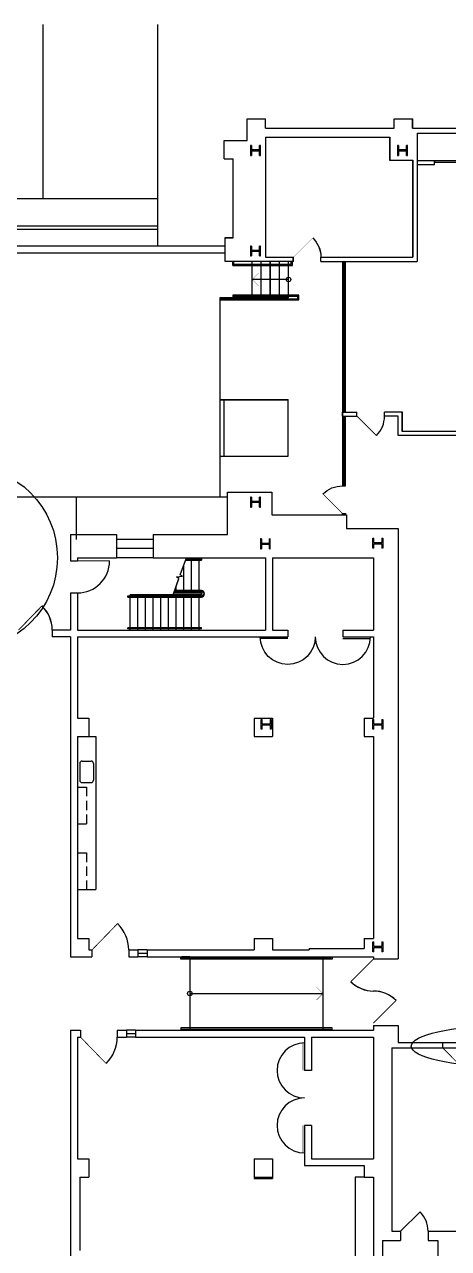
# Model space of a CAD drawing. Extents: x 768 to 5193, y 49 to 3217.
# Drawn here: x 2025 to 2579, y 1616 to 3217 of the extents above; entities that cross this region are included whole.
import ezdxf

# ---------------------------------------------------------------- set-up
doc = ezdxf.new("R2010")
doc.units = 0
doc.header["$LTSCALE"] = 96
doc.header["$MEASUREMENT"] = 0
doc.linetypes.add('DASHED4', pattern=[0.1875, 0.125, -0.0625])
doc.linetypes.add('HIDDEN2', pattern=[0.1875, 0.125, -0.0625])
doc.layers.get('0').update_dxf_attribs({"linetype": 'CONTINUOUS'})
for name, color, linetype in [('A-CASE-EXST', 30, 'CONTINUOUS'), ('A-CASE-OVHD', 1, 'HIDDEN2'), ('A-CASE-OVHD-EXST', 34, 'DASHED4'), ('A-COLS', 1, 'CONTINUOUS'), ('A-DOOR', 2, 'CONTINUOUS'), ('A-DOOR-EXST', 8, 'CONTINUOUS'), ('A-FLOR-CASE', 3, 'CONTINUOUS'), ('A-FLOR-STRS', 2, 'CONTINUOUS'), ('A-GLAZ', 2, 'CONTINUOUS'), ('A-GLAZ-EXST', 30, 'CONTINUOUS'), ('A-GLAZ-SILL-EXST', 34, 'CONTINUOUS'), ('A-ROOF-BELOW-EXST', 34, 'CONTINUOUS'), ('A-SITE-PRKG-EXST', 34, 'CONTINUOUS'), ('A-VERT-STRS-EXST', 34, 'CONTINUOUS'), ('A-WALL-EXST', 7, 'CONTINUOUS'), ('A-WALL-FULL', 6, 'CONTINUOUS'), ('A-WALL-SILL', 1, 'CONTINUOUS'), ('C-PKNG', 2, 'CONTINUOUS'), ('L-EXTERIOR', 8, 'CONTINUOUS'), ('P-FIXT', 3, 'CONTINUOUS'), ('P-FIXT-EXST', 34, 'CONTINUOUS'), ('RED MARKUP', 1, 'CONTINUOUS')]:
    doc.layers.add(name, color=color, linetype=linetype)

# ---------------------------------------------------------------- blocks, each defined once
blk = doc.blocks.new('180S1')
blk.add_line((-0.5, 0.0625), (-1.5, 0.0625))
blk.add_arc((-0.5, 0), 1, 0, 180)
blk = doc.blocks.new('DOOR-E')
at = {"const_width": 0.001}
blk.add_lwpolyline([(0, 0), (-0.707, 0.707)], dxfattribs=at)
blk.add_arc((0, 0), 1, 135, 180)
blk = doc.blocks.new('PP-FPLL-unverified$0$180S1')
blk.add_line((-0.5, 0.0625), (-1.5, 0.0625))
blk.add_arc((-0.5, 0), 1, 0, 180)
blk = doc.blocks.new('DOOR')
at = {"const_width": 0.0278}
blk.add_lwpolyline([(0, 0), (-0.707, 0.707)], dxfattribs=at)
blk.add_arc((0, 0), 1, 135, 180)
blk = doc.blocks.new('All')
at = {"layer": 'A-CASE-EXST'}
for p, q in [((1017.7, 1517.1), (1026.7, 1517.1)), ((1026.7, 1517.1), (1026.7, 1317.1)), ((1002.7, 1317.1), (1026.7, 1317.1)), ((1365.7, 941.1), (1365.7, 701.1)), ((1377.7, 941.1), (1365.7, 941.1))]:
    blk.add_line(p, q, dxfattribs=at)
at = {"layer": 'A-CASE-OVHD-EXST'}
for p, q in [((1002.7, 1451.1), (1014.7, 1451.1)), ((1014.7, 1451.1), (1014.7, 1403.1)), ((1002.7, 1403.1), (1014.7, 1403.1)), ((1002.7, 1365.1), (1014.7, 1365.1)), ((1014.7, 1365.1), (1014.7, 1317.1)), ((1002.7, 1317.1), (1014.7, 1317.1))]:
    blk.add_line(p, q, dxfattribs=at)
at = {"layer": 'A-DOOR-EXST'}
for p, q in [((1101.9, 1763.1), (1053.9, 1763.1)), ((1425.2, 870.1), (1450.7, 895.5))]:
    blk.add_line(p, q, dxfattribs=at)
blk.add_lwpolyline([(1505.5, 2270.3), (1469.5, 2270.3), (1469.5, 2268.6), (1541.5, 2268.6)], dxfattribs=at)
for points, const_width in [([(925.7, 1656.6), (956.4, 1688.1)], 1.22), ([(1021.7, 1238.1), (1055.2, 1272.5)], 1), ([(1389.7, 1226.3), (1360.1, 1196.6)], 1.17), ([(1389.7, 1142.3), (1419.4, 1172)], 1.17), ([(1006.7, 1124.1), (1040.2, 1089.6)], 1), ([(1297.5, 1080.6), (1297.5, 1116.6)], 1), ([(1480.2, 1110.1), (1505.6, 1084.6)], 1), ([(1297.5, 1008.6), (1297.5, 972.6)], 1)]:
    blk.add_lwpolyline(points, dxfattribs=dict(at, const_width=const_width))
for points in [[(969.7, 1656.6, 0.202787), (956.4, 1688.1)], [(1360.1, 1196.6, 0.198912), (1389.7, 1184.3)], [(1419.4, 1172, 0.198912), (1389.7, 1184.3)]]:
    blk.add_lwpolyline(points, format="xyb", dxfattribs=at)
for centre, radius, start, end in [((1021.7, 1238.1), 48, 0, 45.8535), ((1006.7, 1124.1), 48, 314.1465, 0), ((1299.7, 1080.6), 36, 90, 270), ((1299.7, 1008.6), 36, 90, 270), ((1425.2, 870.1), 36, 0, 45)]:
    blk.add_arc(centre, radius, start, end, dxfattribs=at)
at = {"layer": 'A-GLAZ-EXST'}
for p, q in [((1351.2, 2136.6), (1351.2, 2089.6)), ((1351.2, 2087.8), (1351.2, 2040.8)), ((1351.2, 2039.1), (1351.2, 1992.1)), ((1351.2, 1990.3), (1351.2, 1943.3)), ((1351.2, 1934.6), (1351.2, 1891.6)), ((1351.2, 1889.8), (1351.2, 1846.8)), ((1093.7, 1233.6), (1081.7, 1233.6)), ((1078.7, 1128.6), (1066.7, 1128.6))]:
    blk.add_line(p, q, dxfattribs=at)
at = {"layer": 'A-GLAZ-SILL-EXST'}
for p, q in [((1349.2, 2138.3), (1353.2, 2138.3)), ((1353.2, 1941.6), (1353.2, 2138.3)), ((1349.2, 2089.6), (1353.2, 2089.6)), ((1349.2, 2040.8), (1353.2, 2040.8)), ((1349.2, 1992.1), (1353.2, 1992.1)), ((1349.2, 1943.3), (1353.2, 1943.3)), ((1349.2, 1936.3), (1353.2, 1936.3)), ((1349.2, 1891.6), (1353.2, 1891.6)), ((1349.2, 1846.8), (1353.2, 1846.8)), ((1101.9, 1775.1), (1053.9, 1775.1)), ((1101.9, 1751.1), (1053.9, 1751.1)), ((1093.7, 1238.1), (1081.7, 1238.1)), ((1093.7, 1233.6), (1081.7, 1233.6)), ((1093.7, 1229.1), (1081.7, 1229.1)), ((1078.7, 1133.1), (1066.7, 1133.1)), ((1078.7, 1128.6), (1066.7, 1128.6)), ((1078.7, 1124.1), (1066.7, 1124.1))]:
    blk.add_line(p, q, dxfattribs=at)
for points in [[(1349.2, 2138.3), (1349.2, 1845.1), (1353.2, 1845.1), (1353.2, 1936.3)], [(1353.2, 2136.6), (1349.2, 2136.6)], [(1353.2, 2087.8), (1349.2, 2087.8)], [(1353.2, 2039.1), (1349.2, 2039.1)], [(1353.2, 1990.3), (1349.2, 1990.3)], [(1353.2, 1941.6), (1349.2, 1941.6)], [(1353.2, 1934.6), (1349.2, 1934.6)], [(1353.2, 1889.8), (1349.2, 1889.8)]]:
    blk.add_lwpolyline(points, dxfattribs=at)
blk.add_lwpolyline([(1353.2, 1809.1), (1353.2, 1807.3), (1349.2, 1807.3), (1349.2, 1809.1)], close=True, dxfattribs=at)
at = {"layer": 'A-ROOF-BELOW-EXST'}
for p, q in [((312.5, 1830.6), (1199, 1830.6)), ((1001.7, 1775.1), (1001.7, 1830.6))]:
    blk.add_line(p, q, dxfattribs=at)
at = {"layer": 'A-SITE-PRKG-EXST'}
for p, q in [((958, 2220.6), (958, 2448.6)), ((1108, 2158.6), (1108, 2448.6)), ((1108, 2220.6), (538, 2220.6)), ((1108, 2184.6), (145, 2184.6)), ((1108, 2180.6), (145, 2180.6))]:
    blk.add_line(p, q, dxfattribs=at)
at = {"layer": 'A-VERT-STRS-EXST'}
for p, q in [((1231.2, 2091.3), (1231.2, 2138.6)), ((1243.1, 2091.3), (1243.1, 2138.6)), ((1255, 2091.3), (1255, 2138.6)), ((1266.9, 2091.3), (1266.9, 2138.6)), ((1278.7, 2091.3), (1278.7, 2138.6)), ((1189.2, 2091.3), (1278.7, 2091.3)), ((1137.2, 1728.7), (1145.2, 1751.1)), ((1144.1, 1748.1), (1164.7, 1748.1)), ((1144.7, 1749.6), (1164.7, 1749.6)), ((1151.7, 1749.6), (1151.7, 1751.1)), ((1151.7, 1708.1), (1151.7, 1748.1)), ((1161.7, 1749.6), (1161.7, 1751.1)), ((1161.7, 1708.1), (1161.7, 1748.1)), ((1164.7, 1749.6), (1164.7, 1748.1)), ((1141.7, 1708.1), (1141.7, 1741.7)), ((1127.7, 1702.5), (1135.4, 1723.7)), ((1131.7, 1708.1), (1131.7, 1713.9)), ((1132.2, 1726.2), (1139.9, 1727)), ((1135.4, 1723.7), (1132.2, 1726.2)), ((1139.9, 1727), (1137.2, 1728.7)), ((1068.7, 1701.1), (1164.7, 1701.1)), ((1068.7, 1699.6), (1068.7, 1701.1)), ((1068.7, 1699.6), (1164.7, 1699.6)), ((1164.7, 1702.6), (1071.7, 1702.6)), ((1071.7, 1701.1), (1071.7, 1702.6)), ((1071.7, 1656.6), (1071.7, 1699.6)), ((1081.7, 1701.1), (1081.7, 1702.6)), ((1081.7, 1656.6), (1081.7, 1699.6)), ((1091.7, 1701.1), (1091.7, 1702.6)), ((1091.7, 1656.6), (1091.7, 1699.6)), ((1101.7, 1701.1), (1101.7, 1702.6)), ((1101.7, 1656.6), (1101.7, 1699.6)), ((1111.7, 1701.1), (1111.7, 1702.6)), ((1111.7, 1656.6), (1111.7, 1699.6)), ((1121.7, 1701.1), (1121.7, 1702.6)), ((1121.7, 1659.6), (1121.7, 1699.6)), ((1128.6, 1705.1), (1164.7, 1705.1)), ((1164.7, 1706.6), (1129.1, 1706.6)), ((1164.7, 1708.1), (1129.7, 1708.1)), ((1131.7, 1705.1), (1131.7, 1706.6)), ((1131.7, 1701.1), (1131.7, 1702.6)), ((1131.7, 1659.6), (1131.7, 1699.6)), ((1141.7, 1705.1), (1141.7, 1706.6)), ((1141.7, 1701.1), (1141.7, 1702.6)), ((1141.7, 1659.6), (1141.7, 1699.6)), ((1151.7, 1705.1), (1151.7, 1706.6)), ((1151.7, 1701.1), (1151.7, 1702.6)), ((1151.7, 1659.6), (1151.7, 1699.6)), ((1161.7, 1705.1), (1161.7, 1706.6)), ((1161.7, 1701.1), (1161.7, 1702.6)), ((1161.7, 1659.6), (1161.7, 1699.6)), ((1164.7, 1702.6), (1164.7, 1705.1)), ((1164.7, 1659.6), (1068.7, 1659.6)), ((1068.7, 1658.1), (1068.7, 1659.6)), ((1164.7, 1658.1), (1068.7, 1658.1)), ((1121.7, 1656.6), (1121.7, 1658.1)), ((1131.7, 1656.6), (1131.7, 1658.1)), ((1141.7, 1656.6), (1141.7, 1658.1)), ((1151.7, 1656.6), (1151.7, 1658.1)), ((1161.7, 1656.6), (1161.7, 1658.1)), ((1164.7, 1658.1), (1164.7, 1659.6)), ((1149.7, 1229.1), (1149.7, 1133.1)), ((1323.7, 1229.1), (1323.7, 1133.1)), ((1149.7, 1181.1), (1323.7, 1181.1))]:
    blk.add_line(p, q, dxfattribs=at)
for points in [[(1206.5, 2134.8), (1282, 2134.8)], [(1206.5, 2133.3), (1283.5, 2133.3)], [(1335.7, 1229.1), (1335.7, 1226.1), (1137.7, 1226.1), (1137.7, 1229.1), (1137.7, 1229.1)], [(1149.7, 1229.1), (1139.2, 1229.1), (1139.2, 1227.6), (1334.2, 1227.6), (1334.2, 1229.1)], [(1335.7, 1133.1), (1335.7, 1136.1), (1137.7, 1136.1), (1137.7, 1133.1), (1137.7, 1133.1)], [(1149.7, 1133.1), (1139.2, 1133.1), (1139.2, 1134.6), (1334.2, 1134.6), (1334.2, 1133.1)]]:
    blk.add_lwpolyline(points, dxfattribs=at)
for points in [[(1282, 2134.8, 0.414214), (1282.3, 2135.1), (1282.3, 2138.6)], [(1283.5, 2133.3, 0.414214), (1283.8, 2133.6), (1283.8, 2138.6)], [(1190, 2088.3), (1292.1, 2088.3, 0.414214), (1292.2, 2088.4), (1292.2, 2094.2, 0.414214), (1292.1, 2094.3), (1206, 2094.3, 0.414214), (1205.8, 2094.1), (1205.8, 2091.3)], [(1190, 2089.8), (1290.6, 2089.8, 0.414214), (1290.7, 2089.9), (1290.7, 2092.7, 0.414214), (1290.6, 2092.8), (1207.5, 2092.8, 0.414214), (1207.3, 2092.6), (1207.3, 2091.3)]]:
    blk.add_lwpolyline(points, format="xyb", dxfattribs=at)
at = {"layer": 'A-VERT-STRS-EXST', "const_width": 0.388}
blk.add_lwpolyline([(1315.3, 1189.5), (1323.7, 1181.1), (1315.3, 1172.6)], dxfattribs=at)
at = {"layer": 'A-VERT-STRS-EXST'}
blk.add_circle((1149.7, 1181.1), 3, dxfattribs=at)
for radius in [4.25, 2.75]:
    blk.add_arc((1164.7, 1703.8), radius, 270, 90, dxfattribs=at)
at = {"layer": 'A-WALL-EXST'}
for p, q in [((1224.5, 2325.1), (1248.5, 2325.1)), ((1224.5, 2296.8), (1224.5, 2325.1)), ((1248.5, 2313.1), (1248.5, 2325.1)), ((1417, 2313.1), (1417, 2325.1)), ((1417, 2325.1), (1441, 2325.1)), ((1441, 2313.1), (1441, 2325.1)), ((1248.5, 2313.1), (1417, 2313.1)), ((1441, 2313.1), (1607.8, 2313.1)), ((1447, 2306.6), (1600, 2306.6)), ((1447, 2306.6), (1447, 2138.6)), ((1194.5, 2296.8), (1224.5, 2296.8)), ((1194.5, 2272.8), (1194.5, 2296.8)), ((1248.5, 2301.1), (1248.5, 2144.1)), ((1248.5, 2301.1), (1411, 2301.1)), ((1411, 2301.1), (1411, 2271.1)), ((1194.5, 2272.8), (1206.5, 2272.8)), ((1206.5, 2169.7), (1206.5, 2272.8)), ((1411, 2271.1), (1441, 2271.1)), ((1441, 2271.1), (1441, 2144.1)), ((1469.5, 2270.3), (1447, 2270.3)), ((1469.5, 2265.1), (1447, 2265.1)), ((1469.5, 2265.1), (1469.5, 2270.3)), ((1195.7, 2169.7), (1206.5, 2169.7)), ((1195.7, 2158.6), (746.2, 2158.6)), ((1195.7, 2149.6), (756, 2149.6)), ((1248.5, 2144.1), (1285, 2144.1)), ((1285, 2138.6), (1285, 2144.1)), ((1321, 2138.6), (1321, 2144.1)), ((1321, 2144.1), (1441, 2144.1)), ((1321, 2138.6), (1447, 2138.6)), ((1189.2, 1830.6), (1189.2, 2091.3)), ((1189, 1957.8), (1278.2, 1957.8)), ((1194.2, 1957.8), (1194.2, 1884.1)), ((1278.2, 1884.1), (1278.2, 1957.8)), ((1349.2, 1941.6), (1368.2, 1941.6)), ((1349.2, 1936.3), (1349.2, 1941.6)), ((1368.2, 1936.3), (1368.2, 1941.6)), ((1404.2, 1936.3), (1404.2, 1941.6)), ((1427.5, 1941.6), (1404.2, 1941.6)), ((1427.5, 1916.3), (1427.5, 1941.6)), ((1349.2, 1936.3), (1368.2, 1936.3)), ((1422.2, 1936.3), (1404.2, 1936.3)), ((1422.2, 1911.1), (1422.2, 1936.3)), ((1755.8, 1911.1), (1422.2, 1911.1)), ((1750.5, 1916.3), (1427.5, 1916.3)), ((1189.2, 1884.1), (1278.2, 1884.1)), ((1199, 1836.8), (1256.7, 1836.8)), ((1199, 1781.5), (1199, 1836.8)), ((1256.7, 1836.8), (1256.7, 1807.1)), ((1256.7, 1807.1), (1354.7, 1807.1)), ((1354.7, 1807.1), (1354.7, 1789.3)), ((993.7, 1781.5), (993.7, 1747.1)), ((993.7, 1781.5), (1053.9, 1781.5)), ((1053.9, 1781.5), (1053.9, 1751.1)), ((1101.9, 1781.5), (1101.9, 1751.1)), ((1101.9, 1781.5), (1199, 1781.5)), ((1354.7, 1789.3), (1422, 1789.3)), ((1422, 1789.3), (1422, 1226.3)), ((993.7, 1747.1), (1002.7, 1747.1)), ((1002.7, 1751.1), (1002.7, 1747.1)), ((1002.7, 1751.1), (1053.9, 1751.1)), ((1101.9, 1751.1), (1248.7, 1751.1)), ((1248.7, 1751.1), (1248.7, 1656.6)), ((1257.7, 1751.1), (1257.7, 1656.6)), ((1257.7, 1751.1), (1389.7, 1751.1)), ((1389.7, 1751.1), (1389.7, 1656.6)), ((993.7, 1705.1), (993.7, 1656.6)), ((993.7, 1705.1), (1002.7, 1705.1)), ((1002.7, 1705.1), (1002.7, 1656.6)), ((969.7, 1656.6), (969.7, 1647.6)), ((993.7, 1656.6), (969.7, 1656.6)), ((1002.7, 1656.6), (1248.7, 1656.6)), ((1257.7, 1656.6), (1277.7, 1656.6)), ((1277.7, 1656.6), (1277.7, 1647.6)), ((1349.7, 1656.6), (1349.7, 1647.6)), ((1349.7, 1656.6), (1389.7, 1656.6)), ((993.7, 1647.6), (969.7, 1647.6)), ((993.7, 1647.6), (993.7, 1229.1)), ((1002.7, 1647.6), (1002.7, 1541.1)), ((1002.7, 1647.6), (1277.7, 1647.6)), ((1349.7, 1647.6), (1389.7, 1647.6)), ((1389.7, 1647.6), (1389.7, 1541.1)), ((1002.7, 1541.1), (1017.7, 1541.1)), ((1017.7, 1541.1), (1017.7, 1517.1)), ((1233.7, 1541.1), (1233.7, 1517.1)), ((1233.7, 1541.1), (1257.7, 1541.1)), ((1257.7, 1541.1), (1257.7, 1517.1)), ((1377.7, 1541.1), (1389.7, 1541.1)), ((1377.7, 1541.1), (1377.7, 1517.1)), ((1002.7, 1517.1), (1017.7, 1517.1)), ((1002.7, 1517.1), (1002.7, 1253.1)), ((1233.7, 1517.1), (1257.7, 1517.1)), ((1377.7, 1517.1), (1389.7, 1517.1)), ((1389.7, 1517.1), (1389.7, 1253.1)), ((1002.7, 1253.1), (1017.7, 1253.1)), ((1017.7, 1253.1), (1017.7, 1238.1)), ((1233.7, 1253.1), (1257.7, 1253.1)), ((1233.7, 1253.1), (1233.7, 1238.1)), ((1257.7, 1253.1), (1257.7, 1238.1)), ((1377.7, 1253.1), (1377.7, 1240.1)), ((1377.7, 1253.1), (1389.7, 1253.1)), ((1017.7, 1238.1), (1021.7, 1238.1)), ((1021.7, 1238.1), (1021.7, 1229.1)), ((1069.7, 1238.1), (1069.7, 1229.1)), ((1069.7, 1238.1), (1081.7, 1238.1)), ((1081.7, 1238.1), (1081.7, 1229.1)), ((1093.7, 1238.1), (1093.7, 1229.1)), ((1093.7, 1238.1), (1233.7, 1238.1)), ((1257.7, 1238.1), (1305.7, 1238.1)), ((1305.7, 1240.1), (1305.7, 1238.1)), ((1305.7, 1240.1), (1377.7, 1240.1)), ((993.7, 1229.1), (1021.7, 1229.1)), ((1069.7, 1229.1), (1081.7, 1229.1)), ((1093.7, 1229.1), (1389.7, 1229.1)), ((1389.7, 1229.1), (1389.7, 1226.3)), ((1389.7, 1226.3), (1422, 1226.3)), ((1389.7, 1139.1), (1389.7, 1133.1)), ((1389.7, 1139.1), (1422, 1139.1)), ((1422, 1139.1), (1422, 1117.1)), ((993.7, 1133.1), (993.7, 757.1)), ((993.7, 1133.1), (1006.7, 1133.1)), ((1002.7, 1124.1), (1006.7, 1124.1)), ((1002.7, 1124.1), (1002.7, 965.1)), ((1006.7, 1133.1), (1006.7, 1124.1)), ((1054.7, 1133.1), (1054.7, 1124.1)), ((1054.7, 1133.1), (1066.7, 1133.1)), ((1054.7, 1124.1), (1066.7, 1124.1)), ((1066.7, 1133.1), (1066.7, 1124.1)), ((1078.7, 1133.1), (1078.7, 1124.1)), ((1078.7, 1133.1), (1389.7, 1133.1)), ((1078.7, 1124.1), (1299.7, 1124.1)), ((1299.7, 1124.1), (1299.7, 1080.6)), ((1308.7, 1124.1), (1308.7, 1080.6)), ((1308.7, 1124.1), (1389.7, 1124.1)), ((1389.7, 1124.1), (1389.7, 965.1)), ((1413.7, 1110.1), (1480.2, 1110.1)), ((1413.7, 1110.1), (1413.7, 870.1)), ((1422, 1117.1), (1480.2, 1117.1)), ((1480.2, 1117.1), (1480.2, 1110.1)), ((1308.7, 1080.6), (1299.7, 1080.6)), ((1308.7, 1008.6), (1299.7, 1008.6)), ((1299.7, 1008.6), (1299.7, 956.1)), ((1308.7, 1008.6), (1308.7, 965.1)), ((1002.7, 965.1), (1017.7, 965.1)), ((1017.7, 965.1), (1017.7, 941.1)), ((1233.7, 965.1), (1233.7, 939.1)), ((1233.7, 965.1), (1257.7, 965.1)), ((1257.7, 965.1), (1257.7, 939.1)), ((1308.7, 965.1), (1389.7, 965.1)), ((1299.7, 956.1), (1377.7, 956.1)), ((1377.7, 956.1), (1377.7, 941.1)), ((1005.7, 941.1), (1017.7, 941.1)), ((1005.7, 941.1), (1005.7, 845.1)), ((1233.7, 939.1), (1257.7, 939.1)), ((1377.7, 941.1), (1389.7, 941.1)), ((1389.7, 941.1), (1389.7, 677.1)), ((1413.7, 870.1), (1425.2, 870.1)), ((1425.2, 870.1), (1425.2, 858.1)), ((1461.2, 870.1), (1942.7, 870.1)), ((1461.2, 870.1), (1461.2, 858.1)), ((1401.7, 858.1), (1425.2, 858.1)), ((1401.7, 858.1), (1401.7, 680.1)), ((1461.2, 858.1), (1473.7, 858.1)), ((1473.7, 858.1), (1473.7, 680.1))]:
    blk.add_line(p, q, dxfattribs=at)
blk.add_lwpolyline([(1285, 2138.6), (1195.7, 2138.6), (1195.7, 2169.7)], dxfattribs=at)
at = {"layer": 'P-FIXT-EXST'}
for p, q in [((1005.7, 1482.1), (1005.7, 1460.1)), ((1008.7, 1485.1), (1020.7, 1485.1)), ((1023.7, 1482.1), (1023.7, 1460.1)), ((1008.7, 1457.1), (1020.7, 1457.1))]:
    blk.add_line(p, q, dxfattribs=at)
for centre, start, end in [((1008.7, 1482.1), 90, 180), ((1020.7, 1482.1), 0, 90), ((1008.7, 1460.1), 180, 270), ((1020.7, 1460.1), 270, 0)]:
    blk.add_arc(centre, 3, start, end, dxfattribs=at)
at = {"layer": 'A-DOOR-EXST', "xscale": -36, "yscale": 36, "zscale": 36}
blk.add_blockref('DOOR-E', (1285, 2144.1), dxfattribs=at)
at = {"layer": 'A-DOOR-EXST', "yscale": 36, "zscale": 36}
for name, p, xscale, rotation in [('DOOR', (1368.2, 1936.3), 36, 180.0000000008467), ('DOOR', (1349.2, 1809.1), -36, 90), ('180S1', (1295.7, 1647.6), -36, 180), ('PP-FPLL-unverified$0$180S1', (1295.7, 1647.6), -36, 180), ('180S1', (1331.7, 1647.6), 36, 180), ('PP-FPLL-unverified$0$180S1', (1331.7, 1647.6), 36, 180)]:
    blk.add_blockref(name, p, dxfattribs=dict(at, xscale=xscale, rotation=rotation))

msp = doc.modelspace()

# ---------------------------------------------------------------- linework, layer by layer
at = {"layer": 'A-CASE-OVHD'}
for p, q in [((2094, 2219.3), (2106, 2219.3)), ((2106, 2219.3), (2106, 2171.3)), ((2094, 2171.3), (2106, 2171.3)), ((2094, 2133.3), (2106, 2133.3)), ((2106, 2133.3), (2106, 2085.3)), ((2094, 2085.3), (2106, 2085.3))]:
    msp.add_line(p, q, dxfattribs=at)
at = {"layer": 'A-COLS'}
for p, q in [((2320.3, 3058.5), (2320.3, 3045.5)), ((2321.6, 3058.5), (2320.3, 3058.5)), ((2321.6, 3058.5), (2321.6, 3052.7)), ((2333.3, 3058.5), (2331.9, 3058.5)), ((2331.9, 3052.7), (2331.9, 3058.5)), ((2333.3, 3045.5), (2333.3, 3058.5)), ((2512.5, 3058.5), (2512.5, 3045.5)), ((2513.9, 3058.5), (2512.5, 3058.5)), ((2513.9, 3058.5), (2513.9, 3052.7)), ((2525.5, 3058.5), (2524.1, 3058.5)), ((2524.1, 3052.7), (2524.1, 3058.5)), ((2525.5, 3045.5), (2525.5, 3058.5)), ((2320.3, 3045.5), (2321.6, 3045.5)), ((2331.9, 3052.7), (2321.6, 3052.7)), ((2331.9, 3051.3), (2321.6, 3051.3)), ((2321.6, 3051.3), (2321.6, 3045.5)), ((2331.9, 3045.5), (2331.9, 3051.3)), ((2331.9, 3045.5), (2333.3, 3045.5)), ((2512.5, 3045.5), (2513.9, 3045.5)), ((2524.1, 3052.7), (2513.9, 3052.7)), ((2524.1, 3051.3), (2513.9, 3051.3)), ((2513.9, 3051.3), (2513.9, 3045.5)), ((2524.1, 3045.5), (2524.1, 3051.3)), ((2524.1, 3045.5), (2525.5, 3045.5)), ((2320.3, 2927), (2320.3, 2914)), ((2321.6, 2927), (2320.3, 2927)), ((2320.3, 2914), (2321.6, 2914)), ((2321.6, 2927), (2321.6, 2921.2)), ((2331.9, 2921.2), (2321.6, 2921.2)), ((2331.9, 2919.8), (2321.6, 2919.8)), ((2321.6, 2919.8), (2321.6, 2914)), ((2333.3, 2927), (2331.9, 2927)), ((2331.9, 2921.2), (2331.9, 2927)), ((2331.9, 2914), (2331.9, 2919.8)), ((2331.9, 2914), (2333.3, 2914)), ((2333.3, 2914), (2333.3, 2927)), ((2320.3, 2598.6), (2320.3, 2585.6)), ((2321.6, 2598.6), (2320.3, 2598.6)), ((2321.6, 2598.6), (2321.6, 2592.8)), ((2333.3, 2598.6), (2331.9, 2598.6)), ((2331.9, 2592.8), (2331.9, 2598.6)), ((2333.3, 2585.6), (2333.3, 2598.6)), ((2320.3, 2585.6), (2321.6, 2585.6)), ((2331.9, 2592.8), (2321.6, 2592.8)), ((2331.9, 2591.4), (2321.6, 2591.4)), ((2321.6, 2591.4), (2321.6, 2585.6)), ((2331.9, 2585.6), (2331.9, 2591.4)), ((2331.9, 2585.6), (2333.3, 2585.6)), ((2333.3, 2543.9), (2333.3, 2530.9)), ((2334.6, 2543.9), (2333.3, 2543.9)), ((2333.3, 2530.9), (2334.6, 2530.9)), ((2334.6, 2543.9), (2334.6, 2538.1)), ((2344.9, 2538.1), (2334.6, 2538.1)), ((2344.9, 2536.7), (2334.6, 2536.7)), ((2334.6, 2536.7), (2334.6, 2530.9)), ((2346.2, 2543.9), (2344.9, 2543.9)), ((2344.9, 2538.1), (2344.9, 2543.9)), ((2344.9, 2530.9), (2344.9, 2536.7)), ((2344.9, 2530.9), (2346.2, 2530.9)), ((2346.2, 2530.9), (2346.2, 2543.9)), ((2480.3, 2544.9), (2481.6, 2544.9)), ((2480.3, 2531.9), (2480.3, 2544.9)), ((2481.6, 2531.9), (2480.3, 2531.9)), ((2481.6, 2539.1), (2481.6, 2544.9)), ((2481.6, 2539.1), (2491.9, 2539.1)), ((2481.6, 2531.9), (2481.6, 2537.7)), ((2481.6, 2537.7), (2491.9, 2537.7)), ((2491.9, 2544.9), (2491.9, 2539.1)), ((2491.9, 2544.9), (2493.3, 2544.9)), ((2491.9, 2537.7), (2491.9, 2531.9)), ((2493.3, 2531.9), (2491.9, 2531.9)), ((2493.3, 2544.9), (2493.3, 2531.9)), ((2334.3, 2307.9), (2335.6, 2307.9)), ((2334.3, 2294.9), (2334.3, 2307.9)), ((2335.6, 2302.1), (2335.6, 2307.9)), ((2345.9, 2307.9), (2345.9, 2302.1)), ((2345.9, 2307.9), (2347.3, 2307.9)), ((2347.3, 2307.9), (2347.3, 2294.9)), ((2480.3, 2307.9), (2481.6, 2307.9)), ((2480.3, 2294.9), (2480.3, 2307.9)), ((2481.6, 2302.1), (2481.6, 2307.9)), ((2491.9, 2307.9), (2491.9, 2302.1)), ((2491.9, 2307.9), (2493.3, 2307.9)), ((2493.3, 2307.9), (2493.3, 2294.9)), ((2335.6, 2294.9), (2334.3, 2294.9)), ((2335.6, 2302.1), (2345.9, 2302.1)), ((2335.6, 2294.9), (2335.6, 2300.7)), ((2335.6, 2300.7), (2345.9, 2300.7)), ((2345.9, 2300.7), (2345.9, 2294.9)), ((2347.3, 2294.9), (2345.9, 2294.9)), ((2481.6, 2294.9), (2480.3, 2294.9)), ((2481.6, 2302.1), (2491.9, 2302.1)), ((2481.6, 2294.9), (2481.6, 2300.7)), ((2481.6, 2300.7), (2491.9, 2300.7)), ((2491.9, 2300.7), (2491.9, 2294.9)), ((2493.3, 2294.9), (2491.9, 2294.9)), ((2480.3, 2016.9), (2481.6, 2016.9)), ((2480.3, 2003.9), (2480.3, 2016.9)), ((2481.6, 2003.9), (2480.3, 2003.9)), ((2481.6, 2011.1), (2481.6, 2016.9)), ((2481.6, 2011.1), (2491.9, 2011.1)), ((2481.6, 2003.9), (2481.6, 2009.7)), ((2481.6, 2009.7), (2491.9, 2009.7)), ((2491.9, 2016.9), (2491.9, 2011.1)), ((2491.9, 2016.9), (2493.3, 2016.9)), ((2491.9, 2009.7), (2491.9, 2003.9)), ((2493.3, 2003.9), (2491.9, 2003.9)), ((2493.3, 2016.9), (2493.3, 2003.9))]:
    msp.add_line(p, q, dxfattribs=at)
at = {"layer": 'A-DOOR'}
for p, q in [((2193.1, 2531.3), (2145.1, 2531.3)), ((2516.5, 1638.3), (2542, 1663.8))]:
    msp.add_line(p, q, dxfattribs=at)
msp.add_lwpolyline([(2596.8, 3038.6), (2560.7, 3038.6), (2560.7, 3036.8), (2632.8, 3036.8)], dxfattribs=at)
for points, const_width in [([(2094, 2515.3), (2136, 2515.3)], 1.25), ([(2017, 2424.8), (2047.6, 2456.4)], 1.22), ([(2113, 2006.3), (2146.4, 2040.8)], 1), ([(2481, 1994.6), (2451.3, 1964.9)], 1.17), ([(2481, 1910.6), (2510.7, 1940.3)], 1.17), ([(2098, 1892.3), (2131.4, 1857.9)], 1), ([(2388.8, 1848.8), (2388.8, 1884.8)], 1), ([(2388.8, 1776.8), (2388.8, 1740.8)], 1)]:
    msp.add_lwpolyline(points, dxfattribs=dict(at, const_width=const_width))
for points in [[(2061, 2424.8, 0.202787), (2047.6, 2456.4)], [(2451.3, 1964.9, 0.198912), (2481, 1952.6)], [(2510.7, 1940.3, 0.198912), (2481, 1952.6)]]:
    msp.add_lwpolyline(points, format="xyb", dxfattribs=at)
for centre, radius, start, end in [((2094, 2515.3), 42, 270, 0), ((2113, 2006.3), 48, 0, 45.8535), ((2098, 1892.3), 48, 314.1465, 0), ((2391, 1848.8), 36, 90, 270), ((2391, 1776.8), 36, 90, 270), ((2516.5, 1638.3), 36, 0, 45)]:
    msp.add_arc(centre, radius, start, end, dxfattribs=at)
at = {"layer": 'A-FLOR-CASE'}
for p, q in [((2109, 2285.3), (2118, 2285.3)), ((2118, 2285.3), (2118, 2085.3)), ((2094, 2085.3), (2118, 2085.3)), ((2457, 1709.3), (2457, 1469.3)), ((2469, 1709.3), (2457, 1709.3))]:
    msp.add_line(p, q, dxfattribs=at)
at = {"layer": 'A-FLOR-STRS'}
for p, q in [((2228.4, 2497), (2236.4, 2519.3)), ((2235.4, 2516.3), (2256, 2516.3)), ((2235.9, 2517.8), (2256, 2517.8)), ((2243, 2517.8), (2243, 2519.3)), ((2243, 2476.3), (2243, 2516.3)), ((2253, 2517.8), (2253, 2519.3)), ((2253, 2476.3), (2253, 2516.3)), ((2256, 2517.8), (2256, 2516.3)), ((2233, 2476.3), (2233, 2510)), ((2219, 2470.7), (2226.7, 2492)), ((2223, 2476.3), (2223, 2482.1)), ((2223.4, 2494.5), (2231.2, 2495.2)), ((2226.7, 2492), (2223.4, 2494.5)), ((2231.2, 2495.2), (2228.4, 2497)), ((2160, 2469.3), (2256, 2469.3)), ((2160, 2467.8), (2160, 2469.3)), ((2160, 2467.8), (2256, 2467.8)), ((2256, 2470.8), (2163, 2470.8)), ((2163, 2469.3), (2163, 2470.8)), ((2163, 2424.8), (2163, 2467.8)), ((2173, 2469.3), (2173, 2470.8)), ((2173, 2424.8), (2173, 2467.8)), ((2183, 2469.3), (2183, 2470.8)), ((2183, 2424.8), (2183, 2467.8)), ((2193, 2469.3), (2193, 2470.8)), ((2193, 2424.8), (2193, 2467.8)), ((2203, 2469.3), (2203, 2470.8)), ((2203, 2424.8), (2203, 2467.8)), ((2213, 2469.3), (2213, 2470.8)), ((2213, 2427.8), (2213, 2467.8)), ((2219.8, 2473.3), (2256, 2473.3)), ((2256, 2474.8), (2220.4, 2474.8)), ((2256, 2476.3), (2220.9, 2476.3)), ((2223, 2473.3), (2223, 2474.8)), ((2223, 2469.3), (2223, 2470.8)), ((2223, 2427.8), (2223, 2467.8)), ((2233, 2473.3), (2233, 2474.8)), ((2233, 2469.3), (2233, 2470.8)), ((2233, 2427.8), (2233, 2467.8)), ((2243, 2473.3), (2243, 2474.8)), ((2243, 2469.3), (2243, 2470.8)), ((2243, 2427.8), (2243, 2467.8)), ((2253, 2473.3), (2253, 2474.8)), ((2253, 2469.3), (2253, 2470.8)), ((2253, 2427.8), (2253, 2467.8)), ((2256, 2470.8), (2256, 2473.3)), ((2256, 2427.8), (2160, 2427.8)), ((2160, 2426.3), (2160, 2427.8)), ((2256, 2426.3), (2160, 2426.3)), ((2213, 2424.8), (2213, 2426.3)), ((2223, 2424.8), (2223, 2426.3)), ((2233, 2424.8), (2233, 2426.3)), ((2243, 2424.8), (2243, 2426.3)), ((2253, 2424.8), (2253, 2426.3)), ((2256, 2426.3), (2256, 2427.8)), ((2241, 1997.3), (2241, 1901.3)), ((2415, 1997.3), (2415, 1901.3)), ((2241, 1949.3), (2415, 1949.3))]:
    msp.add_line(p, q, dxfattribs=at)
for points in [[(2427, 1997.3), (2427, 1994.3), (2229, 1994.3), (2229, 1997.3), (2229, 1997.3)], [(2241, 1997.3), (2230.5, 1997.3), (2230.5, 1995.8), (2425.5, 1995.8), (2425.5, 1997.3)], [(2427, 1901.3), (2427, 1904.3), (2229, 1904.3), (2229, 1901.3), (2229, 1901.3)], [(2241, 1901.3), (2230.5, 1901.3), (2230.5, 1902.8), (2425.5, 1902.8), (2425.5, 1901.3)]]:
    msp.add_lwpolyline(points, dxfattribs=at)
at = {"layer": 'A-FLOR-STRS', "const_width": 0.388}
msp.add_lwpolyline([(2406.5, 1957.8), (2415, 1949.3), (2406.5, 1940.8)], dxfattribs=at)
at = {"layer": 'A-FLOR-STRS'}
msp.add_circle((2241, 1949.3), 3, dxfattribs=at)
for radius in [4.25, 2.75]:
    msp.add_arc((2256, 2472.1), radius, 270, 90, dxfattribs=at)
at = {"layer": 'A-GLAZ'}
for p, q in [((2442.5, 2904.8), (2442.5, 2857.8)), ((2442.5, 2856.1), (2442.5, 2809.1)), ((2442.5, 2807.3), (2442.5, 2760.3)), ((2442.5, 2758.6), (2442.5, 2711.6)), ((2442.5, 2702.8), (2442.5, 2659.8)), ((2442.5, 2658.1), (2442.5, 2615.1)), ((2185, 2001.8), (2173, 2001.8)), ((2170, 1896.8), (2158, 1896.8))]:
    msp.add_line(p, q, dxfattribs=at)
at = {"layer": 'A-WALL-FULL'}
for p, q in [((2315.8, 3093.3), (2339.8, 3093.3)), ((2315.8, 3065), (2315.8, 3093.3)), ((2339.8, 3081.3), (2339.8, 3093.3)), ((2508.2, 3081.3), (2508.2, 3093.3)), ((2508.2, 3093.3), (2532.2, 3093.3)), ((2532.2, 3081.3), (2532.2, 3093.3)), ((2339.8, 3081.3), (2508.2, 3081.3)), ((2532.2, 3081.3), (2699, 3081.3)), ((2538.2, 3074.8), (2691.2, 3074.8)), ((2538.2, 3074.8), (2538.2, 2906.8)), ((2285.8, 3065), (2315.8, 3065)), ((2285.8, 3041), (2285.8, 3065)), ((2339.8, 3069.3), (2339.8, 2912.3)), ((2339.8, 3069.3), (2502.2, 3069.3)), ((2502.2, 3069.3), (2502.2, 3039.3)), ((2285.8, 3041), (2297.8, 3041)), ((2297.8, 2938), (2297.8, 3041)), ((2502.2, 3039.3), (2532.2, 3039.3)), ((2532.2, 3039.3), (2532.2, 2912.3)), ((2560.7, 3038.6), (2538.2, 3038.6)), ((2560.7, 3033.3), (2538.2, 3033.3)), ((2560.7, 3033.3), (2560.7, 3038.6)), ((2287, 2938), (2297.8, 2938)), ((2287, 2926.8), (1837.5, 2926.8)), ((2287, 2917.8), (1847.2, 2917.8)), ((2339.8, 2912.3), (2376.2, 2912.3)), ((2376.2, 2906.8), (2376.2, 2912.3)), ((2412.2, 2906.8), (2412.2, 2912.3)), ((2412.2, 2912.3), (2532.2, 2912.3)), ((2412.2, 2906.8), (2538.2, 2906.8)), ((2440.5, 2709.8), (2459.5, 2709.8)), ((2440.5, 2704.6), (2440.5, 2709.8)), ((2459.5, 2704.6), (2459.5, 2709.8)), ((2495.5, 2704.6), (2495.5, 2709.8)), ((2518.7, 2709.8), (2495.5, 2709.8)), ((2518.7, 2684.6), (2518.7, 2709.8)), ((2440.5, 2704.6), (2459.5, 2704.6)), ((2513.5, 2704.6), (2495.5, 2704.6)), ((2513.5, 2679.3), (2513.5, 2704.6)), ((2847, 2679.3), (2513.5, 2679.3)), ((2841.8, 2684.6), (2518.7, 2684.6)), ((2290.2, 2605.1), (2348, 2605.1)), ((2290.2, 2549.7), (2290.2, 2605.1)), ((2348, 2605.1), (2348, 2575.3)), ((2348, 2575.3), (2446, 2575.3)), ((2446, 2575.3), (2446, 2557.6)), ((2085, 2549.7), (2145.1, 2549.7)), ((2193.1, 2549.7), (2290.2, 2549.7)), ((2446, 2557.6), (2513.2, 2557.6)), ((2513.2, 2557.6), (2513.2, 1994.6)), ((2085, 2543.3), (2085, 2515.3)), ((2145.1, 2543.3), (2145.1, 2519.3)), ((2193.1, 2543.3), (2193.1, 2519.3)), ((2085, 2515.3), (2094, 2515.3)), ((2094, 2519.3), (2094, 2515.3)), ((2094, 2519.3), (2145.1, 2519.3)), ((2193.1, 2519.3), (2340, 2519.3)), ((2340, 2519.3), (2340, 2424.8)), ((2349, 2519.3), (2349, 2424.8)), ((2349, 2519.3), (2481, 2519.3)), ((2481, 2519.3), (2481, 2424.8)), ((2085, 2473.3), (2085, 2424.8)), ((2085, 2473.3), (2094, 2473.3)), ((2094, 2473.3), (2094, 2424.8)), ((2061, 2424.8), (2061, 2415.8)), ((2085, 2424.8), (2061, 2424.8)), ((2094, 2424.8), (2340, 2424.8)), ((2349, 2424.8), (2369, 2424.8)), ((2369, 2424.8), (2369, 2415.8)), ((2441, 2424.8), (2441, 2415.8)), ((2441, 2424.8), (2481, 2424.8)), ((2085, 2415.8), (2061, 2415.8)), ((2085, 2415.8), (2085, 1997.3)), ((2094, 2415.8), (2094, 2309.3)), ((2094, 2415.8), (2369, 2415.8)), ((2441, 2415.8), (2481, 2415.8)), ((2481, 2415.8), (2481, 2309.3)), ((2094, 2309.3), (2109, 2309.3)), ((2109, 2309.3), (2109, 2285.3)), ((2325, 2309.3), (2325, 2285.3)), ((2325, 2309.3), (2349, 2309.3)), ((2349, 2309.3), (2349, 2285.3)), ((2469, 2309.3), (2481, 2309.3)), ((2469, 2309.3), (2469, 2285.3)), ((2094, 2285.3), (2109, 2285.3)), ((2094, 2285.3), (2094, 2021.3)), ((2325, 2285.3), (2349, 2285.3)), ((2469, 2285.3), (2481, 2285.3)), ((2481, 2285.3), (2481, 2021.3)), ((2094, 2021.3), (2109, 2021.3)), ((2109, 2021.3), (2109, 2006.3)), ((2325, 2021.3), (2349, 2021.3)), ((2325, 2021.3), (2325, 2006.3)), ((2349, 2021.3), (2349, 2006.3)), ((2469, 2021.3), (2469, 2008.3)), ((2469, 2021.3), (2481, 2021.3)), ((2109, 2006.3), (2113, 2006.3)), ((2113, 2006.3), (2113, 1997.3)), ((2161, 2006.3), (2161, 1997.3)), ((2161, 2006.3), (2173, 2006.3)), ((2173, 2006.3), (2173, 1997.3)), ((2185, 2006.3), (2185, 1997.3)), ((2185, 2006.3), (2325, 2006.3)), ((2349, 2006.3), (2397, 2006.3)), ((2397, 2008.3), (2397, 2006.3)), ((2397, 2008.3), (2469, 2008.3)), ((2085, 1997.3), (2113, 1997.3)), ((2161, 1997.3), (2173, 1997.3)), ((2185, 1997.3), (2481, 1997.3)), ((2481, 1997.3), (2481, 1994.6)), ((2481, 1994.6), (2513.2, 1994.6)), ((2481, 1907.3), (2481, 1901.3)), ((2481, 1907.3), (2513.2, 1907.3)), ((2513.2, 1907.3), (2513.2, 1885.3)), ((2085, 1901.3), (2085, 1512.3)), ((2085, 1901.3), (2098, 1901.3)), ((2094, 1892.3), (2098, 1892.3)), ((2094, 1892.3), (2094, 1733.3)), ((2098, 1901.3), (2098, 1892.3)), ((2146, 1901.3), (2146, 1892.3)), ((2146, 1901.3), (2158, 1901.3)), ((2146, 1892.3), (2158, 1892.3)), ((2158, 1901.3), (2158, 1892.3)), ((2170, 1901.3), (2170, 1892.3)), ((2170, 1901.3), (2481, 1901.3)), ((2170, 1892.3), (2391, 1892.3)), ((2391, 1892.3), (2391, 1848.8)), ((2400, 1892.3), (2400, 1848.8)), ((2400, 1892.3), (2481, 1892.3)), ((2481, 1892.3), (2481, 1733.3)), ((2505, 1878.3), (2625, 1878.3)), ((2505, 1878.3), (2505, 1638.3)), ((2513.2, 1885.3), (2625, 1885.3)), ((2400, 1848.8), (2391, 1848.8)), ((2400, 1776.8), (2391, 1776.8)), ((2391, 1776.8), (2391, 1724.3)), ((2400, 1776.8), (2400, 1733.3)), ((2094, 1733.3), (2109, 1733.3)), ((2109, 1733.3), (2109, 1709.3)), ((2325, 1733.3), (2325, 1709.3)), ((2325, 1733.3), (2349, 1733.3)), ((2349, 1733.3), (2349, 1709.3)), ((2400, 1733.3), (2481, 1733.3)), ((2391, 1724.3), (2469, 1724.3)), ((2469, 1724.3), (2469, 1709.3)), ((2097, 1709.3), (2109, 1709.3)), ((2097, 1709.3), (2097, 1613.3)), ((2325, 1709.3), (2349, 1709.3)), ((2469, 1709.3), (2481, 1709.3)), ((2481, 1709.3), (2481, 1538.3)), ((2505, 1638.3), (2516.5, 1638.3)), ((2516.5, 1638.3), (2516.5, 1626.3)), ((2552.5, 1638.3), (2552.5, 1626.3)), ((2552.5, 1638.3), (3034, 1638.3)), ((2493, 1626.3), (2516.5, 1626.3)), ((2493, 1626.3), (2493, 1538.3)), ((2552.5, 1626.3), (2565, 1626.3)), ((2565, 1626.3), (2565, 1448.3))]:
    msp.add_line(p, q, dxfattribs=at)
msp.add_lwpolyline([(2376.2, 2906.8), (2287, 2906.8), (2287, 2938)], dxfattribs=at)
at = {"layer": 'A-WALL-SILL'}
for p, q in [((2440.5, 2906.6), (2444.5, 2906.6)), ((2444.5, 2709.8), (2444.5, 2906.6)), ((2440.5, 2857.8), (2444.5, 2857.8)), ((2440.5, 2809.1), (2444.5, 2809.1)), ((2440.5, 2760.3), (2444.5, 2760.3)), ((2440.5, 2711.6), (2444.5, 2711.6)), ((2440.5, 2704.6), (2444.5, 2704.6)), ((2440.5, 2659.8), (2444.5, 2659.8)), ((2440.5, 2615.1), (2444.5, 2615.1)), ((2193.1, 2543.3), (2145.1, 2543.3)), ((2193.1, 2519.3), (2145.1, 2519.3)), ((2185, 2006.3), (2173, 2006.3)), ((2185, 2001.8), (2173, 2001.8)), ((2185, 1997.3), (2173, 1997.3)), ((2170, 1901.3), (2158, 1901.3)), ((2170, 1896.8), (2158, 1896.8)), ((2170, 1892.3), (2158, 1892.3))]:
    msp.add_line(p, q, dxfattribs=at)
for points in [[(2440.5, 2906.6), (2440.5, 2613.3), (2444.5, 2613.3), (2444.5, 2704.6)], [(2444.5, 2904.8), (2440.5, 2904.8)], [(2444.5, 2856.1), (2440.5, 2856.1)], [(2444.5, 2807.3), (2440.5, 2807.3)], [(2444.5, 2758.6), (2440.5, 2758.6)], [(2444.5, 2709.8), (2440.5, 2709.8)], [(2444.5, 2702.8), (2440.5, 2702.8)], [(2444.5, 2658.1), (2440.5, 2658.1)]]:
    msp.add_lwpolyline(points, dxfattribs=at)
msp.add_lwpolyline([(2444.5, 2577.3), (2444.5, 2575.6), (2440.5, 2575.6), (2440.5, 2577.3)], close=True, dxfattribs=at)
at = {"layer": 'C-PKNG'}
for p, q in [((2049.3, 2988.8), (2049.3, 3216.8)), ((2199.3, 2926.8), (2199.3, 3216.8)), ((2199.3, 2988.8), (1629.3, 2988.8)), ((2199.3, 2952.8), (1236.3, 2952.8)), ((2199.3, 2948.8), (1236.3, 2948.8))]:
    msp.add_line(p, q, dxfattribs=at)
at = {"layer": 'L-EXTERIOR'}
for p, q in [((2322.5, 2859.6), (2322.5, 2906.8)), ((2334.4, 2859.6), (2334.4, 2906.8)), ((2346.2, 2859.6), (2346.2, 2906.8)), ((2358.1, 2859.6), (2358.1, 2906.8)), ((2370, 2859.6), (2370, 2906.8)), ((2370, 2883.2), (2322.5, 2883.2)), ((2280.5, 2598.8), (2280.5, 2859.6)), ((2280.5, 2859.6), (2370, 2859.6)), ((2280.3, 2726.1), (2369.5, 2726.1)), ((2285.5, 2726.1), (2285.5, 2652.3)), ((2369.5, 2652.3), (2369.5, 2726.1)), ((2280.5, 2652.3), (2369.5, 2652.3)), ((1403.8, 2598.8), (2290.2, 2598.8)), ((2093, 2549.7), (2093, 2598.8))]:
    msp.add_line(p, q, dxfattribs=at)
for points in [[(2297, 2901.6), (2297, 2906.8)], [(2297, 2901.6), (2374.8, 2901.6)], [(2298.5, 2903.1), (2298.5, 2906.8)], [(2298.5, 2903.1), (2373.3, 2903.1)]]:
    msp.add_lwpolyline(points, dxfattribs=at)
for points in [[(2373.3, 2903.1, 0.414214), (2373.5, 2903.3), (2373.5, 2906.8)], [(2374.8, 2901.6, 0.414214), (2375, 2901.8), (2375, 2906.8)], [(2281.2, 2856.6), (2383.4, 2856.6, 0.414214), (2383.5, 2856.7), (2383.5, 2862.4, 0.414214), (2383.4, 2862.6), (2297.3, 2862.6, 0.414214), (2297, 2862.3), (2297, 2859.6)], [(2281.2, 2858.1), (2381.9, 2858.1, 0.414214), (2382, 2858.2), (2382, 2860.9, 0.414214), (2381.9, 2861.1), (2298.8, 2861.1, 0.414214), (2298.5, 2860.8), (2298.5, 2859.6)]]:
    msp.add_lwpolyline(points, format="xyb", dxfattribs=at)
at = {"layer": 'L-EXTERIOR', "const_width": 0.388}
msp.add_lwpolyline([(2331, 2874.7), (2322.5, 2883.2), (2331, 2891.7)], dxfattribs=at)
at = {"layer": 'L-EXTERIOR'}
msp.add_circle((2370, 2883.2), 3, dxfattribs=at)
at = {"layer": 'P-FIXT'}
for p, q in [((2097, 2250.3), (2097, 2228.3)), ((2100, 2253.3), (2112, 2253.3)), ((2115, 2250.3), (2115, 2228.3)), ((2100, 2225.3), (2112, 2225.3))]:
    msp.add_line(p, q, dxfattribs=at)
for centre, start, end in [((2100, 2250.3), 90, 180), ((2112, 2250.3), 0, 90), ((2100, 2228.3), 180, 270), ((2112, 2228.3), 270, 0)]:
    msp.add_arc(centre, 3, start, end, dxfattribs=at)
at = {"layer": 'RED MARKUP'}
msp.add_circle((1947.9, 2519.3), 120, dxfattribs=at)
msp.add_ellipse((2649.6, 1880.5), major_axis=(-119.2, 0), ratio=0.223538, dxfattribs=at)

# ---------------------------------------------------------------- block references
msp.add_blockref('All', (1091.3, 768.2))
at = {"layer": 'A-DOOR', "xscale": -36, "yscale": 36, "zscale": 36}
msp.add_blockref('DOOR-E', (2376.2, 2912.3), dxfattribs=at)
at = {"layer": 'A-DOOR', "yscale": 36, "zscale": 36}
for name, p, xscale, rotation in [('DOOR', (2459.5, 2704.6), 36, 180.0000000008468), ('DOOR', (2440.5, 2577.3), -36, 90), ('180S1', (2387, 2415.8), -36, 180), ('PP-FPLL-unverified$0$180S1', (2387, 2415.8), -36, 180), ('180S1', (2423, 2415.8), 36, 180), ('PP-FPLL-unverified$0$180S1', (2423, 2415.8), 36, 180)]:
    msp.add_blockref(name, p, dxfattribs=dict(at, xscale=xscale, rotation=rotation))

doc.saveas('drawing.dxf')
